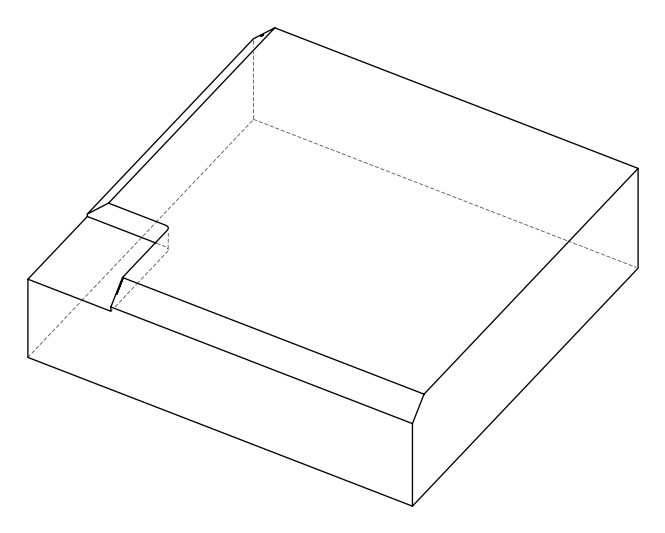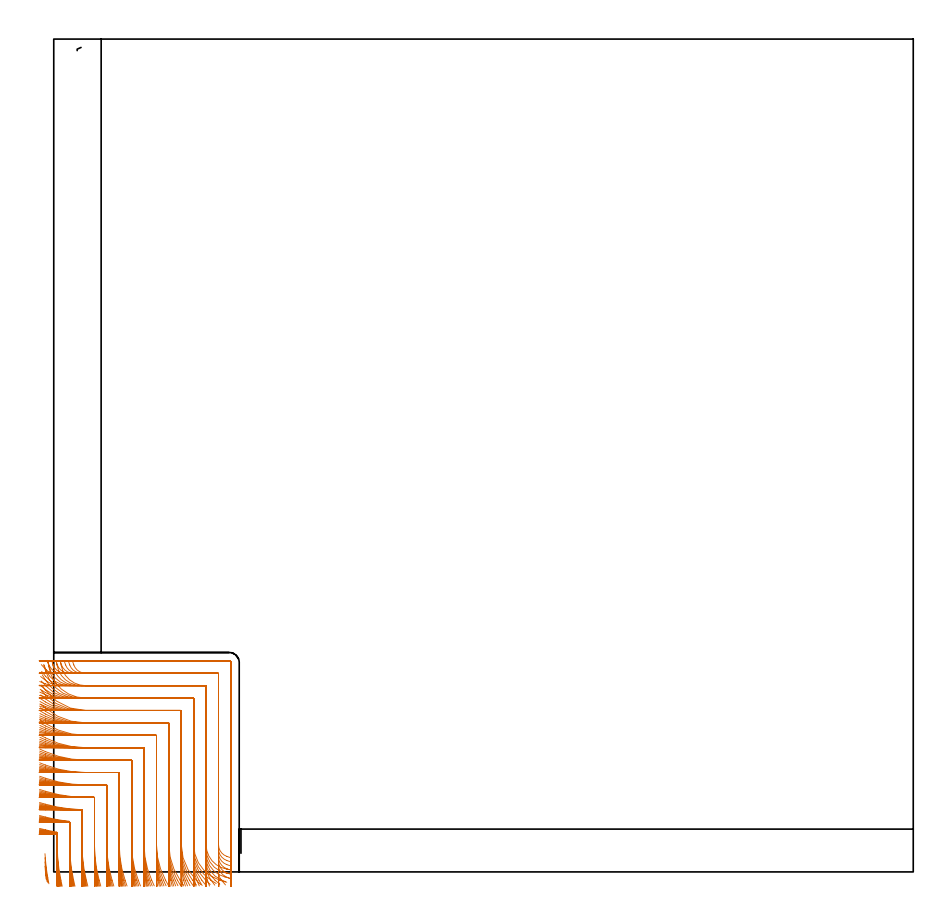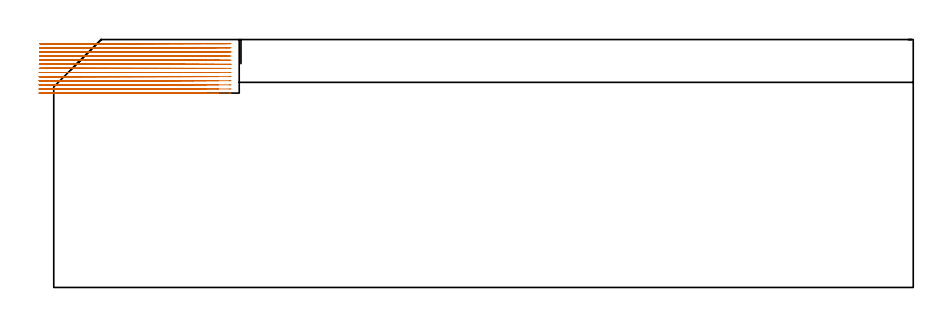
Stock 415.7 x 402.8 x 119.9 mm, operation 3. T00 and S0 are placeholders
(PLAN: 3 operations, 1 tool changes, 93.3 min)
(1 AREA_MILL | FG_CHAMFER_SURFACE | UGT0205_001 | 21.13 min | 71606 mm3)
(2 AREA_MILL_1 | FG_CHAMFER_SURFACE_1 | UGT0205_001 | 21.58 min | 79900 mm3)
(3 MILL_CORNER_NOTCH_RECTANGULAR | CORNER_NOTCH_RECTANGULAR | NXT0201_009 | Follow Part, ap 2, ae 75% | 50.59 min | 242543 mm3)
(TOOL UGT0205_001 | Chamfer Mill 20 x 3 x 45 deg. | D20 FL50 Z2)
(TOOL NXT0201_009 | ENDMILL 8mm [2P460-0800-NA 1630] | D8 FL26 Z6)
(OP 3 MILL_CORNER_NOTCH_RECTANGULAR)
G17 G21 G94 G90
T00 M6
G54
G17 G0 G90 X-2.343 Y-5.734 S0 M3
G43 Z129.9 H1
Z117.908
G94 G1 X-2.875 Y-2.781 F250.
G2 X-4. Y5.829 R90. F500.
G1 X-4.245 Y8.819 F250.
G0 Z129.9
X4.087 Y-6.937
Z117.908
G1 X3.474 Y-4.
G2 X1.7 Y13.172 R84. F500.
G1 Y18.886
G3 X1.372 Y19.274 R0.4
G2 X-4. Y20.363 R84.
G1 X-6.919 Y21.055 F250.
G0 Z129.9
X10.274 Y-6.926
Z117.908
G1 X9.614 Y-4.
G2 X7.7 Y13.172 R78. F500.
G1 Y24.122
G3 X7.346 Y24.514 R0.4
G2 X-4. Y26.543 R78.
G1 X-6.906 Y27.288 F250.
G0 Z129.9
X16.493 Y-6.913
Z117.908
G1 X15.778 Y-4.
G2 X13.7 Y13.172 R72. F500.
G1 Y29.735
G3 X13.316 Y30.129 R0.4
G2 X-4. Y32.754 R72.
G1 X-6.889 Y33.561 F250.
G0 Z129.9
X22.754 Y-6.897
Z117.908
G1 X21.973 Y-4.
G2 X19.7 Y13.172 R66. F500.
G1 Y35.705
G3 X19.305 Y36.1 R0.4
G1 X15.369
G2 X-4. Y39.006 R66.
G1 X-6.868 Y39.886 F250.
G0 Z129.9
X29.068 Y-6.875
Z117.908
G1 X28.21 Y-4.
G2 X25.7 Y13.172 R60. F500.
G1 Y41.705
G3 X25.305 Y42.1 R0.4
G1 X15.369
G2 X-4. Y45.312 R60.
G1 X-6.839 Y46.281 F250.
G0 Z129.9
X35.457 Y-6.844
Z117.908
G1 X34.503 Y-4.
G2 X31.7 Y13.172 R54. F500.
G1 Y47.704
G3 X31.304 Y48.1 R0.4
G1 X15.369
G2 X-4. Y51.693 R54.
G1 X-6.8 Y52.769 F250.
G0 Z129.9
X41.95 Y-6.801
Z117.908
G1 X40.877 Y-4.
G2 X37.7 Y13.172 R48. F500.
G1 Y53.704
G3 X37.304 Y54.1 R0.4
G1 X15.369
G2 X-4. Y58.181 R48.
G1 X-6.745 Y59.392 F250.
G0 Z129.9
X48.597 Y-6.738
Z117.908
G1 X47.371 Y-4.
G2 X43.7 Y13.172 R42. F500.
G1 Y59.704
G3 X43.304 Y60.1 R0.4
G1 X15.369
G2 X-4. Y64.833 R42.
G1 X-6.662 Y66.216 F250.
G0 Z129.9
X55.49 Y-6.637
Z117.908
G1 X54.059 Y-4.
G2 X49.7 Y13.172 R36. F500.
G1 Y65.704
G3 X49.304 Y66.1 R0.4
G1 X15.369
G2 X-4. Y71.754 R36.
G1 X-6.529 Y73.368 F250.
G0 Z129.9
X62.818 Y-6.46
Z117.908
G1 X61.101 Y-4.
G2 X55.7 Y13.172 R30. F500.
G1 Y71.704
G3 X55.304 Y72.1 R0.4
G1 X15.369
G2 X-4. Y79.19 R30.
G1 X-6.291 Y81.127 F250.
G0 Z129.9
X71.079 Y-6.096
Z117.908
G1 X68.933 Y-4.
G2 X61.7 Y13.172 R24. F500.
G1 Y77.703
G3 X61.303 Y78.1 R0.4
G1 X15.369
G2 X-4. Y87.928 R24.
G1 X-5.772 Y90.349 F250.
G0 Z129.9
X83.059 Y-4.885
Z117.908
G1 X80.203 Y-3.968
G2 X67.7 Y13.172 R18. F500.
G1 Y83.703
G3 X67.303 Y84.1 R0.4
G1 X15.369
G2 X-2.411 Y99.292 R18.
G1 X-2.879 Y102.255 F250.
G0 Z129.9
X85.179 Y1.09
Z117.908
G1 X83.7 Y1.34
G2 X73.7 Y13.172 R12. F500.
G1 Y89.703
G3 X73.303 Y90.1 R0.4
G1 X15.369
G2 X3.536 Y100.1 R12.
G1 X3.286 Y101.579 F250.
G0 Z129.9
X85.114 Y7.015
Z117.908
G1 X83.7 Y7.515
G2 X79.7 Y13.172 R6. F500.
G1 Y95.703
G3 X79.303 Y96.1 R0.4
G1 X15.369
G2 X9.712 Y100.1 R6.
G1 X9.212 Y101.515 F250.
G0 Z129.9
X85.7 Y10.172
Z117.908
G1 Y13.172
Y101.3 F500.
G3 X84.9 Y102.1 R0.8
G1 X15.369
X12.369 F250.
G0 Z129.9
X-2.838 Y-5.246
Z115.915
G1 X-3.287 Y-2.279
G2 X-4. Y3.844 R90.
G1 X-4.245 Y6.834
G0 Z129.9
X3.626 Y-6.951
Z115.915
G1 X3.084 Y-4.
G2 X1.7 Y11.186 R84. F500.
G1 Y18.575
G3 X1.363 Y18.965 R0.4
G2 X-4. Y19.919 R84.
G1 X-6.935 Y20.54 F250.
G0 Z129.9
X9.777 Y-6.943
Z115.915
G1 X9.193 Y-4.
G2 X7.7 Y11.186 R78. F500.
G1 Y23.942
G3 X7.336 Y24.335 R0.4
G2 X-4. Y26.062 R78.
G1 X-6.925 Y26.731 F250.
G0 Z129.9
X15.952 Y-6.933
Z115.915
G1 X15.32 Y-4.
G2 X13.7 Y11.186 R72. F500.
G1 Y29.705
G3 X13.306 Y30.1 R0.4
G2 X-4. Y32.23 R72.
G1 X-6.911 Y32.955 F250.
G0 Z129.9
X22.161 Y-6.92
Z115.915
G1 X21.471 Y-4.
G2 X19.7 Y11.186 R66. F500.
G1 Y35.705
G3 X19.305 Y36.1 R0.4
G1 X13.385
G2 X-4. Y38.431 R66.
G1 X-6.894 Y39.221 F250.
G0 Z129.9
X28.413 Y-6.902
Z115.915
G1 X27.654 Y-4.
G2 X25.7 Y11.186 R60. F500.
G1 Y41.705
G3 X25.305 Y42.1 R0.4
G1 X13.385
G2 X-4. Y44.674 R60.
G1 X-6.871 Y45.543 F250.
G0 Z129.9
X34.723 Y-6.879
Z115.915
G1 X33.879 Y-4.
G2 X31.7 Y11.186 R54. F500.
G1 Y47.704
G3 X31.304 Y48.1 R0.4
G1 X13.385
G2 X-4. Y50.975 R54.
G1 X-6.84 Y51.941 F250.
G0 Z129.9
X41.115 Y-6.846
Z115.915
G1 X40.166 Y-4.
G2 X37.7 Y11.186 R48. F500.
G1 Y53.704
G3 X37.304 Y54.1 R0.4
G1 X13.385
G2 X-4. Y57.359 R48.
G1 X-6.796 Y58.446 F250.
G0 Z129.9
X47.626 Y-6.797
Z115.915
G1 X46.541 Y-4.
G2 X43.7 Y11.186 R42. F500.
G1 Y59.704
G3 X43.304 Y60.1 R0.4
G1 X13.385
G2 X-4. Y63.867 R42.
G1 X-6.731 Y65.109 F250.
G0 Z129.9
X54.325 Y-6.72
Z115.915
G1 X53.06 Y-4.
G2 X49.7 Y11.186 R36. F500.
G1 Y65.704
G3 X49.304 Y66.1 R0.4
G1 X13.385
G2 X-4. Y70.576 R36.
G1 X-6.627 Y72.025 F250.
G0 Z129.9
X61.346 Y-6.587
Z115.915
G1 X59.827 Y-4.
G2 X55.7 Y11.186 R30. F500.
G1 Y71.704
G3 X55.304 Y72.1 R0.4
G1 X13.385
G2 X-4. Y77.651 R30.
G1 X-6.445 Y79.389 F250.
G0 Z129.9
X69.014 Y-6.323
Z115.915
G1 X67.115 Y-4.
G2 X61.7 Y11.186 R24. F500.
G1 Y77.704
G3 X61.304 Y78.1 R0.4
G1 X13.385
G2 X-4. Y85.554 R24.
G1 X-6.068 Y87.727 F250.
G0 Z129.9
X78.567 Y-5.611
Z115.915
G1 X76.036 Y-4.
G2 X67.7 Y11.186 R18. F500.
G1 Y83.703
G3 X67.303 Y84.1 R0.4
G1 X13.385
G2 X-3.888 Y97.038 R18.
G1 X-4.732 Y99.917 F250.
G0 Z129.9
X85.127 Y-0.894
Z115.915
G1 X83.649 Y-0.638
G2 X73.7 Y11.186 R12. F500.
G1 Y89.703
G3 X73.303 Y90.1 R0.4
G1 X13.385
G2 X1.553 Y100.1 R12.
G1 X1.303 Y101.579 F250.
G0 Z129.9
X85.114 Y5.029
Z115.915
G1 X83.7 Y5.529
G2 X79.7 Y11.186 R6. F500.
G1 Y95.703
G3 X79.303 Y96.1 R0.4
G1 X13.385
G2 X7.728 Y100.1 R6.
G1 X7.228 Y101.515 F250.
G0 Z129.9
X85.7 Y8.186
Z115.915
G1 Y11.186
Y101.3 F500.
G3 X84.9 Y102.1 R0.8
G1 X13.385
X10.385 F250.
G0 Z129.9
X-3.283 Y-4.626
Z113.923
G1 X-3.645 Y-1.648
G2 X-4. Y1.851 R90.
G1 X-4.245 Y4.841
G0 Z129.9
X3.214 Y-6.963
Z113.923
G1 X2.743 Y-4.
G2 X1.7 Y9.193 R84. F500.
G1 Y18.311
G3 X1.353 Y18.702 R0.4
G2 X-4. Y19.522 R84.
G1 X-6.949 Y20.072 F250.
G0 Z129.9
X9.331 Y-6.957
Z113.923
G1 X8.824 Y-4.
G2 X7.7 Y9.193 R78. F500.
G1 Y23.812
G3 X7.326 Y24.206 R0.4
G2 X-4. Y25.634 R78.
G1 X-6.941 Y26.226 F250.
G0 Z129.9
X15.469 Y-6.949
Z113.923
G1 X14.919 Y-4.
G2 X13.7 Y9.193 R72. F500.
G1 Y29.705
G3 X13.305 Y30.1 R0.4
G1 X11.393
G2 X-4. Y31.765 R72.
G1 X-6.931 Y32.406 F250.
G0 Z129.9
X21.632 Y-6.939
Z113.923
G1 X21.032 Y-4.
G2 X19.7 Y9.193 R66. F500.
G1 Y35.705
G3 X19.305 Y36.1 R0.4
G1 X11.393
G2 X-4. Y37.92 R66.
G1 X-6.917 Y38.62 F250.
G0 Z129.9
X27.828 Y-6.927
Z113.923
G1 X27.169 Y-4.
G2 X25.7 Y9.193 R60. F500.
G1 Y41.705
G3 X25.305 Y42.1 R0.4
G1 X11.393
G2 X-4. Y44.108 R60.
G1 X-6.9 Y44.878 F250.
G0 Z129.9
X34.069 Y-6.909
Z113.923
G1 X33.337 Y-4.
G2 X31.7 Y9.193 R54. F500.
G1 Y47.704
G3 X31.304 Y48.1 R0.4
G1 X11.393
G2 X-4. Y50.34 R54.
G1 X-6.876 Y51.195 F250.
G0 Z129.9
X40.373 Y-6.884
Z113.923
G1 X39.549 Y-4.
G2 X37.7 Y9.193 R48. F500.
G1 Y53.704
G3 X37.304 Y54.1 R0.4
G1 X11.393
G2 X-4. Y56.635 R48.
G1 X-6.842 Y57.597 F250.
G0 Z129.9
X46.768 Y-6.848
Z113.923
G1 X45.826 Y-4.
G2 X43.7 Y9.193 R42. F500.
G1 Y59.704
G3 X43.304 Y60.1 R0.4
G1 X11.393
G2 X-4. Y63.022 R42.
G1 X-6.791 Y64.122 F250.
G0 Z129.9
X53.304 Y-6.791
Z113.923
G1 X52.205 Y-4.
G2 X49.7 Y9.193 R36. F500.
G1 Y65.704
G3 X49.304 Y66.1 R0.4
G1 X11.393
G2 X-4. Y69.557 R36.
G1 X-6.712 Y70.839 F250.
G0 Z129.9
X60.076 Y-6.694
Z113.923
G1 X58.757 Y-4.
G2 X55.7 Y9.193 R30. F500.
G1 Y71.704
G3 X55.304 Y72.1 R0.4
G1 X11.393
G2 X-4. Y76.35 R30.
G1 X-6.575 Y77.889 F250.
G0 Z129.9
X67.301 Y-6.506
Z113.923
G1 X65.652 Y-4.
G2 X61.7 Y9.193 R24. F500.
G1 Y77.704
G3 X61.304 Y78.1 R0.4
G1 X11.393
G2 X-4. Y83.686 R24.
G1 X-6.302 Y85.61 F250.
G0 Z129.9
X75.654 Y-6.041
Z113.923
G1 X73.455 Y-4.
G2 X67.7 Y9.193 R18. F500.
G1 Y83.703
G3 X67.303 Y84.1 R0.4
G1 X11.393
G2 X-4. Y92.769 R18.
G1 X-5.555 Y95.334 F250.
G0 Z129.9
X85.766 Y-3.176
Z113.923
G1 X82.851 Y-2.464
G2 X73.7 Y9.193 R12. F500.
G1 Y89.703
G3 X73.303 Y90.1 R0.4
G1 X11.393
G2 X-0.436 Y100.076 R12.
G1 X-0.689 Y101.555 F250.
G0 Z129.9
X85.114 Y3.037
Z113.923
G1 X83.7 Y3.537
G2 X79.7 Y9.193 R6. F500.
G1 Y95.703
G3 X79.303 Y96.1 R0.4
G1 X11.393
G2 X5.736 Y100.1 R6.
G1 X5.236 Y101.514 F250.
G0 Z129.9
X85.7 Y6.193
Z113.923
G1 Y9.193
Y101.3 F500.
G3 X84.9 Y102.1 R0.8
G1 X11.393
X8.393 F250.
G0 Z129.9
X-3.718 Y-3.452
Z111.931
G1 X-3.973 Y-0.463
G2 X-3.995 Y-0.206 R90.
G1 X-4.242 Y2.784
G0 Z129.9
X2.85 Y-6.973
Z111.931
G1 X2.45 Y-4.
G2 X1.7 Y7.201 R84. F500.
G1 Y18.095
G3 X1.344 Y18.487 R0.4
G2 X-4. Y19.176 R84.
G1 X-6.962 Y19.654 F250.
G0 Z129.9
X8.939 Y-6.969
Z111.931
G1 X8.508 Y-4.
G2 X7.7 Y7.201 R78. F500.
G1 Y23.733
G3 X7.316 Y24.128 R0.4
G2 X-4. Y25.26 R78.
G1 X-6.955 Y25.775 F250.
G0 Z129.9
X15.043 Y-6.963
Z111.931
G1 X14.577 Y-4.
G2 X13.7 Y7.201 R72. F500.
G1 Y29.705
G3 X13.305 Y30.1 R0.4
G1 X9.4
G2 X-4. Y31.358 R72.
G1 X-6.948 Y31.916 F250.
G0 Z129.9
X21.167 Y-6.956
Z111.931
G1 X20.657 Y-4.
G2 X19.7 Y7.201 R66. F500.
G1 Y35.705
G3 X19.305 Y36.1 R0.4
G1 X9.4
G2 X-4. Y37.475 R66.
G1 X-6.938 Y38.084 F250.
G0 Z129.9
X27.315 Y-6.947
Z111.931
G1 X26.755 Y-4.
G2 X25.7 Y7.201 R60. F500.
G1 Y41.705
G3 X25.305 Y42.1 R0.4
G1 X9.4
G2 X-4. Y43.615 R60.
G1 X-6.924 Y44.285 F250.
G0 Z129.9
X33.497 Y-6.935
Z111.931
G1 X32.874 Y-4.
G2 X31.7 Y7.201 R54. F500.
G1 Y47.704
G3 X31.304 Y48.1 R0.4
G1 X9.4
G2 X-4. Y49.789 R54.
G1 X-6.906 Y50.533 F250.
G0 Z129.9
X39.725 Y-6.917
Z111.931
G1 X39.025 Y-4.
G2 X37.7 Y7.201 R48. F500.
G1 Y53.704
G3 X37.304 Y54.1 R0.4
G1 X9.4
G2 X-4. Y56.008 R48.
G1 X-6.881 Y56.846 F250.
G0 Z129.9
X46.021 Y-6.891
Z111.931
G1 X45.221 Y-4.
G2 X43.7 Y7.201 R42. F500.
G1 Y59.704
G3 X43.304 Y60.1 R0.4
G1 X9.4
G2 X-4. Y62.295 R42.
G1 X-6.843 Y63.252 F250.
G0 Z129.9
X52.42 Y-6.851
Z111.931
G1 X51.487 Y-4.
G2 X49.7 Y7.201 R36. F500.
G1 Y65.704
G3 X49.304 Y66.1 R0.4
G1 X9.4
G2 X-4. Y68.687 R36.
G1 X-6.784 Y69.803 F250.
G0 Z129.9
X58.989 Y-6.783
Z111.931
G1 X57.869 Y-4.
G2 X55.7 Y7.201 R30. F500.
G1 Y71.704
G3 X55.304 Y72.1 R0.4
G1 X9.4
G2 X-4. Y75.259 R30.
G1 X-6.684 Y76.599 F250.
G0 Z129.9
X65.874 Y-6.653
Z111.931
G1 X64.474 Y-4.
G2 X61.7 Y7.201 R24. F500.
G1 Y77.703
G3 X61.303 Y78.1 R0.4
G1 X9.4
G2 X-4. Y82.189 R24.
G1 X-6.489 Y83.864 F250.
G0 Z129.9
X73.476 Y-6.348
Z111.931
G1 X71.61 Y-4.
G2 X67.7 Y7.201 R18. F500.
G1 Y83.703
G3 X67.303 Y84.1 R0.4
G1 X9.4
G2 X-4. Y90.082 R18.
G1 X-6.003 Y92.315 F250.
G0 Z129.9
X83.677 Y-5.002
Z111.931
G1 X80.924 Y-3.808
G2 X73.7 Y7.201 R12. F500.
G1 Y89.703
G3 X73.303 Y90.1 R0.4
G1 X9.4
G2 X-2.288 Y99.381 R12.
G1 X-2.968 Y102.303 F250.
G0 Z129.9
X85.114 Y1.044
Z111.931
G1 X83.7 Y1.544
G2 X79.7 Y7.201 R6. F500.
G1 Y95.703
G3 X79.303 Y96.1 R0.4
G1 X9.4
G2 X3.743 Y100.1 R6.
G1 X3.243 Y101.514 F250.
G0 Z129.9
X85.7 Y4.201
Z111.931
G1 Y7.201
Y101.3 F500.
G3 X84.9 Y102.1 R0.8
G1 X9.4
X6.4 F250.
G0 Z129.9
X2.535 Y-6.982
Z109.938
G1 X2.206 Y-4.
G2 X1.7 Y5.208 R84. F500.
G1 Y17.927
G3 X1.335 Y18.32 R0.4
G2 X-4. Y18.878 R84.
G1 X-6.972 Y19.286 F250.
G0 Z129.9
X8.6 Y-6.979
Z109.938
G1 X8.245 Y-4.
G2 X7.7 Y5.208 R78. F500.
G1 Y23.705
G3 X7.306 Y24.1 R0.4
G2 X-4. Y24.939 R78.
G1 X-6.968 Y25.377 F250.
G0 Z129.9
X14.675 Y-6.975
Z109.938
G1 X14.291 Y-4.
G2 X13.7 Y5.208 R72. F500.
G1 Y29.705
G3 X13.305 Y30.1 R0.4
G1 X7.407
G2 X-4. Y31.009 R72.
G1 X-6.962 Y31.485 F250.
G0 Z129.9
X20.764 Y-6.971
Z109.938
G1 X20.346 Y-4.
G2 X19.7 Y5.208 R66. F500.
G1 Y35.705
G3 X19.305 Y36.1 R0.4
G1 X7.407
G2 X-4. Y37.093 R66.
G1 X-6.955 Y37.612 F250.
G0 Z129.9
X26.871 Y-6.964
Z109.938
G1 X26.411 Y-4.
G2 X25.7 Y5.208 R60. F500.
G1 Y41.705
G3 X25.305 Y42.1 R0.4
G1 X7.407
G2 X-4. Y43.194 R60.
G1 X-6.945 Y43.765 F250.
G0 Z129.9
X33.002 Y-6.956
Z109.938
G1 X32.491 Y-4.
G2 X31.7 Y5.208 R54. F500.
G1 Y47.704
G3 X31.304 Y48.1 R0.4
G1 X7.407
G2 X-4. Y49.319 R54.
G1 X-6.932 Y49.952 F250.
G0 Z129.9
X39.167 Y-6.944
Z109.938
G1 X38.592 Y-4.
G2 X37.7 Y5.208 R48. F500.
G1 Y53.704
G3 X37.304 Y54.1 R0.4
G1 X7.407
G2 X-4. Y55.475 R48.
G1 X-6.914 Y56.188 F250.
G0 Z129.9
X45.38 Y-6.927
Z109.938
G1 X44.722 Y-4.
G2 X43.7 Y5.208 R42. F500.
G1 Y59.704
G3 X43.304 Y60.1 R0.4
G1 X7.407
G2 X-4. Y61.679 R42.
G1 X-6.887 Y62.494 F250.
G0 Z129.9
X51.665 Y-6.9
Z109.938
G1 X50.898 Y-4.
G2 X49.7 Y5.208 R36. F500.
G1 Y65.704
G3 X49.304 Y66.1 R0.4
G1 X7.407
G2 X-4. Y67.955 R36.
G1 X-6.845 Y68.906 F250.
G0 Z129.9
X58.069 Y-6.855
Z109.938
G1 X57.148 Y-4.
G2 X55.7 Y5.208 R30. F500.
G1 Y71.704
G3 X55.304 Y72.1 R0.4
G1 X7.407
G2 X-4. Y74.353 R30.
G1 X-6.775 Y75.494 F250.
G0 Z129.9
X64.688 Y-6.77
Z109.938
G1 X63.537 Y-4.
G2 X61.7 Y5.208 R24. F500.
G1 Y77.704
G3 X61.304 Y78.1 R0.4
G1 X7.407
G2 X-4. Y80.984 R24.
G1 X-6.639 Y82.41 F250.
G0 Z129.9
X71.768 Y-6.578
Z109.938
G1 X70.234 Y-4.
G2 X67.7 Y5.208 R18. F500.
G1 Y83.703
G3 X67.303 Y84.1 R0.4
G1 X7.407
G2 X-4. Y88.176 R18.
G1 X-6.321 Y90.077 F250.
G0 Z129.9
X80.307 Y-5.924
Z109.938
G1 X78.005 Y-4.
G2 X73.7 Y5.208 R12. F500.
G1 Y89.703
G3 X73.303 Y90.1 R0.4
G1 X7.407
G2 X-3.712 Y97.589 R12.
G1 X-4.84 Y100.369 F250.
G0 Z129.9
X85.088 Y-0.946
Z109.938
G1 X83.676 Y-0.44
G2 X79.7 Y5.208 R6. F500.
G1 Y95.703
G3 X79.303 Y96.1 R0.4
G1 X7.407
G2 X1.751 Y100.1 R6.
G1 X1.251 Y101.514 F250.
G0 Z129.9
X85.7 Y2.208
Z109.938
G1 Y5.208
Y101.3 F500.
G3 X84.9 Y102.1 R0.8
G1 X7.407
X4.407 F250.
G0 Z129.9
X2.263 Y-6.989
Z107.946
G1 X2.007 Y-4.
G2 X1.7 Y3.175 R84. F500.
G1 Y17.805
G3 X1.325 Y18.199 R0.4
G2 X-4. Y18.628 R84.
G1 X-6.981 Y18.964 F250.
G0 Z129.9
X8.307 Y-6.987
Z107.946
G1 X8.031 Y-4.
G2 X7.7 Y3.175 R78. F500.
G1 Y23.705
G3 X7.305 Y24.1 R0.4
G1 X5.405
G2 X-4. Y24.669 R78.
G1 X-6.978 Y25.031 F250.
G0 Z129.9
X14.357 Y-6.985
Z107.946
G1 X14.058 Y-4.
G2 X13.7 Y3.175 R72. F500.
G1 Y29.705
G3 X13.305 Y30.1 R0.4
G1 X5.405
G2 X-4. Y30.717 R72.
G1 X-6.974 Y31.109 F250.
G0 Z129.9
X20.417 Y-6.982
Z107.946
G1 X20.091 Y-4.
G2 X19.7 Y3.175 R66. F500.
G1 Y35.705
G3 X19.305 Y36.1 R0.4
G1 X5.405
G2 X-4. Y36.774 R66.
G1 X-6.969 Y37.201 F250.
G0 Z129.9
X26.489 Y-6.979
Z107.946
G1 X26.131 Y-4.
G2 X25.7 Y3.175 R60. F500.
G1 Y41.705
G3 X25.305 Y42.1 R0.4
G1 X5.405
G2 X-4. Y42.842 R60.
G1 X-6.963 Y43.312 F250.
G0 Z129.9
X32.578 Y-6.974
Z107.946
G1 X32.179 Y-4.
G2 X31.7 Y3.175 R54. F500.
G1 Y47.704
G3 X31.304 Y48.1 R0.4
G1 X5.405
G2 X-4. Y48.925 R54.
G1 X-6.954 Y49.448 F250.
G0 Z129.9
X38.688 Y-6.966
Z107.946
G1 X38.239 Y-4.
G2 X37.7 Y3.175 R48. F500.
G1 Y53.704
G3 X37.304 Y54.1 R0.4
G1 X5.405
G2 X-4. Y55.03 R48.
G1 X-6.942 Y55.618 F250.
G0 Z129.9
X44.83 Y-6.956
Z107.946
G1 X44.318 Y-4.
G2 X43.7 Y3.175 R42. F500.
G1 Y59.704
G3 X43.304 Y60.1 R0.4
G1 X5.405
G2 X-4. Y61.167 R42.
G1 X-6.924 Y61.838 F250.
G0 Z129.9
X51.02 Y-6.94
Z107.946
G1 X50.422 Y-4.
G2 X49.7 Y3.175 R36. F500.
G1 Y65.704
G3 X49.304 Y66.1 R0.4
G1 X5.405
G2 X-4. Y67.35 R36.
G1 X-6.896 Y68.134 F250.
G0 Z129.9
X57.288 Y-6.913
Z107.946
G1 X56.571 Y-4.
G2 X55.7 Y3.175 R30. F500.
G1 Y71.704
G3 X55.304 Y72.1 R0.4
G1 X5.405
G2 X-4. Y73.612 R30.
G1 X-6.849 Y74.553 F250.
G0 Z129.9
X63.695 Y-6.863
Z107.946
G1 X62.798 Y-4.
G2 X61.7 Y3.175 R24. F500.
G1 Y77.703
G3 X61.303 Y78.1 R0.4
G1 X5.405
G2 X-4. Y80.019 R24.
G1 X-6.76 Y81.195 F250.
G0 Z129.9
X70.388 Y-6.752
Z107.946
G1 X69.192 Y-4.
G2 X67.7 Y3.175 R18. F500.
G1 Y83.703
G3 X67.303 Y84.1 R0.4
G1 X5.405
G2 X-4. Y86.752 R18.
G1 X-6.558 Y88.32 F250.
G0 Z129.9
X77.876 Y-6.405
Z107.946
G1 X76.082 Y-4.
G2 X73.7 Y3.175 R12. F500.
G1 Y89.703
G3 X73.303 Y90.1 R0.4
G1 X5.405
G2 X-4. Y94.647 R12.
G1 X-5.863 Y96.998 F250.
G0 Z129.9
X85.805 Y-3.532
Z107.946
G1 X83.101 Y-2.233
G2 X79.7 Y3.175 R6. F500.
G1 Y95.703
G3 X79.303 Y96.1 R0.4
G1 X5.405
G2 X-0.249 Y100.092 R6.
G1 X-0.751 Y101.506 F250.
G0 Z129.9
X85.7 Y0.175
Z107.946
G1 Y3.175
Y101.3 F500.
G3 X84.9 Y102.1 R0.8
G1 X5.405
X2.405 F250.
G0 Z129.9
X1.928 Y-6.997
Z105.954
G1 X1.79 Y-4.
G2 X1.7 Y-0.121 R84. F500.
G1 Y17.732
G3 X1.316 Y18.126 R0.4
G2 X-4. Y18.428 R84.
G1 X-6.988 Y18.692 F250.
G0 Z129.9
X7.946 Y-6.996
Z105.954
G1 X7.797 Y-4.
G2 X7.7 Y-0.121 R78. F500.
G1 Y23.705
G3 X7.305 Y24.1 R0.4
G1 X3.411
G2 X-4. Y24.453 R78.
G1 X-6.986 Y24.738 F250.
G0 Z129.9
X13.966 Y-6.996
Z105.954
G1 X13.805 Y-4.
G2 X13.7 Y-0.121 R72. F500.
G1 Y29.705
G3 X13.305 Y30.1 R0.4
G1 X3.411
G2 X-4. Y30.482 R72.
G1 X-6.984 Y30.791 F250.
G0 Z129.9
X19.99 Y-6.995
Z105.954
G1 X19.814 Y-4.
G2 X19.7 Y-0.121 R66. F500.
G1 Y35.705
G3 X19.305 Y36.1 R0.4
G1 X3.411
G2 X-4. Y36.517 R66.
G1 X-6.981 Y36.854 F250.
G0 Z129.9
X26.019 Y-6.994
Z105.954
G1 X25.826 Y-4.
G2 X25.7 Y-0.121 R60. F500.
G1 Y41.705
G3 X25.305 Y42.1 R0.4
G1 X3.411
G2 X-4. Y42.56 R60.
G1 X-6.977 Y42.93 F250.
G0 Z129.9
X32.055 Y-6.992
Z105.954
G1 X31.839 Y-4.
G2 X31.7 Y-0.121 R54. F500.
G1 Y47.705
G3 X31.305 Y48.1 R0.4
G1 X3.411
G2 X-4. Y48.611 R54.
G1 X-6.972 Y49.023 F250.
G0 Z129.9
X38.099 Y-6.99
Z105.954
G1 X37.857 Y-4.
G2 X37.7 Y-0.121 R48. F500.
G1 Y53.704
G3 X37.304 Y54.1 R0.4
G1 X3.411
G2 X-4. Y54.676 R48.
G1 X-6.964 Y55.139 F250.
G0 Z129.9
X44.157 Y-6.987
Z105.954
G1 X43.88 Y-4.
G2 X43.7 Y-0.121 R42. F500.
G1 Y59.704
G3 X43.304 Y60.1 R0.4
G1 X3.411
G2 X-4. Y60.759 R42.
G1 X-6.953 Y61.288 F250.
G0 Z129.9
X50.233 Y-6.983
Z105.954
G1 X49.91 Y-4.
G2 X49.7 Y-0.121 R36. F500.
G1 Y65.704
G3 X49.304 Y66.1 R0.4
G1 X3.411
G2 X-4. Y66.871 R36.
G1 X-6.936 Y67.489 F250.
G0 Z129.9
X56.34 Y-6.975
Z105.954
G1 X55.952 Y-4.
G2 X55.7 Y-0.121 R30. F500.
G1 Y71.704
G3 X55.304 Y72.1 R0.4
G1 X3.411
G2 X-4. Y73.03 R30.
G1 X-6.907 Y73.771 F250.
G0 Z129.9
X62.5 Y-6.961
Z105.954
G1 X62.016 Y-4.
G2 X61.7 Y-0.121 R24. F500.
G1 Y77.704
G3 X61.304 Y78.1 R0.4
G1 X3.411
G2 X-4. Y79.273 R24.
G1 X-6.853 Y80.199 F250.
G0 Z129.9
X68.769 Y-6.93
Z105.954
G1 X68.123 Y-4.
G2 X67.7 Y-0.121 R18. F500.
G1 Y83.703
G3 X67.303 Y84.1 R0.4
G1 X3.411
G2 X-4. Y85.697 R18.
G1 X-6.734 Y86.932 F250.
G0 Z129.9
X75.314 Y-6.839
Z105.954
G1 X74.344 Y-4.
G2 X73.7 Y-0.121 R12. F500.
G1 Y89.703
G3 X73.303 Y90.1 R0.4
G1 X3.411
G2 X-4. Y92.662 R12.
G1 X-6.359 Y94.515 F250.
G0 Z129.9
X83.062 Y-6.289
Z105.954
G1 X81.122 Y-4.
G2 X79.7 Y-0.121 R6. F500.
G1 Y95.703
G3 X79.303 Y96.1 R0.4
G1 X3.411
G2 X-2.033 Y99.578 R6.
G1 X-3.294 Y102.3 F250.
G0 Z129.9
X85.7 Y-3.121
Z105.954
G1 Y-0.121
Y101.3 F500.
G3 X84.9 Y102.1 R0.8
G1 X3.411
X0.411 F250.
G0 Z129.9
X1.724 Y-7.
Z103.962
G1 X1.702 Y-4.
G2 X1.7 Y-3.398 R84. F500.
G1 Y17.706
G3 X1.306 Y18.1 R0.4
G1 X0.433
G2 X-4. Y18.217 R84.
G1 X-6.996 Y18.375 F250.
G0 Z129.9
X7.725 Y-7.
Z103.962
G1 X7.702 Y-4.
G2 X7.7 Y-3.398 R78. F500.
G1 Y23.705
G3 X7.305 Y24.1 R0.4
G1 X0.433
G2 X-4. Y24.226 R78.
G1 X-6.995 Y24.397 F250.
G0 Z129.9
X13.728 Y-7.
Z103.962
G1 X13.703 Y-4.
G2 X13.7 Y-3.398 R72. F500.
G1 Y29.705
G3 X13.305 Y30.1 R0.4
G1 X0.433
G2 X-4. Y30.237 R72.
G1 X-6.994 Y30.421 F250.
G0 Z129.9
X19.73 Y-7.
Z103.962
G1 X19.703 Y-4.
G2 X19.7 Y-3.398 R66. F500.
G1 Y35.705
G3 X19.305 Y36.1 R0.4
G1 X0.433
G2 X-4. Y36.249 R66.
G1 X-6.993 Y36.45 F250.
G0 Z129.9
X25.733 Y-7.
Z103.962
G1 X25.703 Y-4.
G2 X25.7 Y-3.398 R60. F500.
G1 Y41.705
G3 X25.305 Y42.1 R0.4
G1 X0.433
G2 X-4. Y42.264 R60.
G1 X-6.992 Y42.486 F250.
G0 Z129.9
X31.737 Y-7.
Z103.962
G1 X31.703 Y-4.
G2 X31.7 Y-3.398 R54. F500.
G1 Y47.705
G3 X31.305 Y48.1 R0.4
G1 X0.433
G2 X-4. Y48.282 R54.
G1 X-6.99 Y48.528 F250.
G0 Z129.9
X37.741 Y-7.
Z103.962
G1 X37.704 Y-4.
G2 X37.7 Y-3.398 R48. F500.
G1 Y53.704
G3 X37.304 Y54.1 R0.4
G1 X0.433
G2 X-4. Y54.305 R48.
G1 X-6.987 Y54.582 F250.
G0 Z129.9
X43.747 Y-7.
Z103.962
G1 X43.704 Y-4.
G2 X43.7 Y-3.398 R42. F500.
G1 Y59.704
G3 X43.304 Y60.1 R0.4
G1 X0.433
G2 X-4. Y60.335 R42.
G1 X-6.983 Y60.651 F250.
G0 Z129.9
X49.755 Y-7.
Z103.962
G1 X49.705 Y-4.
G2 X49.7 Y-3.398 R36. F500.
G1 Y65.704
G3 X49.304 Y66.1 R0.4
G1 X0.433
G2 X-4. Y66.374 R36.
G1 X-6.977 Y66.743 F250.
G0 Z129.9
X55.766 Y-6.999
Z103.962
G1 X55.706 Y-4.
G2 X55.7 Y-3.398 R30. F500.
G1 Y71.704
G3 X55.304 Y72.1 R0.4
G1 X0.433
G2 X-4. Y72.429 R30.
G1 X-6.967 Y72.873 F250.
G0 Z129.9
X61.783 Y-6.999
Z103.962
G1 X61.708 Y-4.
G2 X61.7 Y-3.398 R24. F500.
G1 Y77.703
G3 X61.304 Y78.1 R0.4
G1 X0.433
G2 X-4. Y78.513 R24.
G1 X-6.948 Y79.067 F250.
G0 Z129.9
X67.81 Y-6.998
Z103.962
G1 X67.71 Y-4.
G2 X67.7 Y-3.398 R18. F500.
G1 Y83.703
G3 X67.303 Y84.1 R0.4
G1 X0.433
G2 X-4. Y84.654 R18.
G1 X-6.908 Y85.393 F250.
G0 Z129.9
X73.866 Y-6.996
Z103.962
G1 X73.715 Y-4.
G2 X73.7 Y-3.398 R12. F500.
G1 Y89.703
G3 X73.303 Y90.1 R0.4
G1 X0.433
G2 X-4. Y90.949 R12.
G1 X-6.788 Y92.057 F250.
G0 Z129.9
X80.031 Y-6.985
Z103.962
G1 X79.73 Y-4.
G2 X79.7 Y-3.398 R6. F500.
G1 Y95.703
G3 X79.303 Y96.1 R0.4
G1 X0.433
G2 X-3.99 Y98.045 R6.
G1 X-6.017 Y100.256 F250.
G0 Z129.9
X85.7 Y-6.398
Z103.962
G1 Y-3.398
Y101.3 F500.
G3 X84.9 Y102.1 R0.8
G1 X0.433
X-2.567 F250.
G0 Z129.9
X1.7 Y-7.
Z101.969
G1 Y-4.
Y17.706 F500.
G3 X1.306 Y18.1 R0.4
G1 X-3.262
G2 X-4. Y18.103 R84.
G1 X-7. Y18.13 F250.
G0 Z129.9
X7.7 Y-7.
Z101.969
G1 Y-4.
Y23.705 F500.
G3 X7.305 Y24.1 R0.4
G1 X-3.262
G2 X-4. Y24.103 R78.
G1 X-7. Y24.132 F250.
G0 Z129.9
X13.7 Y-7.
Z101.969
G1 Y-4.
Y29.705 F500.
G3 X13.305 Y30.1 R0.4
G1 X-3.262
G2 X-4. Y30.104 R72.
G1 X-7. Y30.135 F250.
G0 Z129.9
X19.7 Y-7.
Z101.969
G1 Y-4.
Y35.705 F500.
G3 X19.305 Y36.1 R0.4
G1 X-3.262
G2 X-4. Y36.104 R66.
G1 X-7. Y36.138 F250.
G0 Z129.9
X25.7 Y-7.
Z101.969
G1 Y-4.
Y41.705 F500.
G3 X25.305 Y42.1 R0.4
G1 X-3.262
G2 X-4. Y42.105 R60.
G1 X-7. Y42.141 F250.
G0 Z129.9
X31.7 Y-7.
Z101.969
G1 Y-4.
Y47.705 F500.
G3 X31.305 Y48.1 R0.4
G1 X-3.262
G2 X-4. Y48.105 R54.
G1 X-7. Y48.146 F250.
G0 Z129.9
X37.7 Y-7.
Z101.969
G1 Y-4.
Y53.704 F500.
G3 X37.304 Y54.1 R0.4
G1 X-3.262
G2 X-4. Y54.106 R48.
G1 X-7. Y54.152 F250.
G0 Z129.9
X43.7 Y-7.
Z101.969
G1 Y-4.
Y59.704 F500.
G3 X43.304 Y60.1 R0.4
G1 X-3.262
G2 X-4. Y60.106 R42.
G1 X-7. Y60.159 F250.
G0 Z129.9
X49.7 Y-7.
Z101.969
G1 Y-4.
Y65.704 F500.
G3 X49.304 Y66.1 R0.4
G1 X-3.262
G2 X-4. Y66.108 R36.
G1 X-6.999 Y66.169 F250.
G0 Z129.9
X55.7 Y-7.
Z101.969
G1 Y-4.
Y71.704 F500.
G3 X55.304 Y72.1 R0.4
G1 X-3.262
G2 X-4. Y72.109 R30.
G1 X-6.999 Y72.183 F250.
G0 Z129.9
X61.7 Y-7.
Z101.969
G1 Y-4.
Y77.704 F500.
G3 X61.304 Y78.1 R0.4
G1 X-3.262
G2 X-4. Y78.111 R24.
G1 X-6.999 Y78.204 F250.
G0 Z129.9
X67.7 Y-7.
Z101.969
G1 Y-4.
Y83.703 F500.
G3 X67.303 Y84.1 R0.4
G1 X-3.262
G2 X-4. Y84.115 R18.
G1 X-6.997 Y84.238 F250.
G0 Z129.9
X73.7 Y-7.
Z101.969
G1 Y-4.
Y89.703 F500.
G3 X73.303 Y90.1 R0.4
G1 X-3.262
G2 X-4. Y90.123 R12.
G1 X-6.994 Y90.307 F250.
G0 Z129.9
X79.7 Y-7.
Z101.969
G1 Y-4.
Y95.703 F500.
G3 X79.303 Y96.1 R0.4
G1 X-3.262
G2 X-4. Y96.146 R6.
G1 X-6.977 Y96.515 F250.
G0 Z129.9
X85.7 Y-7.
Z101.969
G1 Y-4.
Y101.3 F500.
G3 X84.9 Y102.1 R0.8
G1 X-3.262
X-6.262 F250.
G0 Z129.9
X1.7 Y-7.
Z99.977
G1 Y-4.
Y17.706 F500.
G3 X1.306 Y18.1 R0.4
G1 X-4.
X-7. F250.
G0 Z129.9
X7.7 Y-7.
Z99.977
G1 Y-4.
Y23.705 F500.
G3 X7.305 Y24.1 R0.4
G1 X1.306
X-4.
X-7. F250.
G0 Z129.9
X13.7 Y-7.
Z99.977
G1 Y-4.
Y29.705 F500.
G3 X13.305 Y30.1 R0.4
G1 X7.305
X-4.
X-7. F250.
G0 Z129.9
X19.7 Y-7.
Z99.977
G1 Y-4.
Y35.705 F500.
G3 X19.305 Y36.1 R0.4
G1 X13.305
X-4.
X-7. F250.
G0 Z129.9
X25.7 Y-7.
Z99.977
G1 Y-4.
Y41.705 F500.
G3 X25.305 Y42.1 R0.4
G1 X19.305
X-4.
X-7. Y42.101 F250.
G0 Z129.9
X31.7 Y-7.
Z99.977
G1 Y-4.
Y47.705 F500.
G3 X31.305 Y48.1 R0.4
G1 X25.305
X-4.
X-7. Y48.101 F250.
G0 Z129.9
X37.7 Y-7.
Z99.977
G1 Y-4.
Y53.704 F500.
G3 X37.304 Y54.1 R0.4
G1 X31.305
X-4.
X-7. Y54.101 F250.
G0 Z129.9
X43.7 Y-7.
Z99.977
G1 Y-4.
Y59.704 F500.
G3 X43.304 Y60.1 R0.4
G1 X37.304
X-4.
X-7. Y60.101 F250.
G0 Z129.9
X49.7 Y-7.
Z99.977
G1 Y-4.
Y65.704 F500.
G3 X49.304 Y66.1 R0.4
G1 X43.304
X-4.
X-7. Y66.101 F250.
G0 Z129.9
X55.7 Y-7.
Z99.977
G1 Y-4.
Y71.704 F500.
G3 X55.304 Y72.1 R0.4
G1 X49.304
X-4.
X-7. Y72.101 F250.
G0 Z129.9
X61.7 Y-7.
Z99.977
G1 Y-4.
Y77.704 F500.
G3 X61.304 Y78.1 R0.4
G1 X55.304
X-4.
X-7. Y78.101 F250.
G0 Z129.9
X67.7 Y-7.
Z99.977
G1 Y-4.
Y83.703 F500.
G3 X67.303 Y84.1 R0.4
G1 X61.304
X-4.
X-7. Y84.102 F250.
G0 Z129.9
X73.7 Y-7.
Z99.977
G1 Y-4.
Y89.703 F500.
G3 X73.303 Y90.1 R0.4
G1 X67.303
X-4.
X-7. Y90.102 F250.
G0 Z129.9
X79.7 Y-7.
Z99.977
G1 Y-4.
Y95.703 F500.
G3 X79.303 Y96.1 R0.4
G1 X73.303
X-4.
X-7. Y96.105 F250.
G0 Z129.9
X85.7 Y-7.
Z99.977
G1 Y-4.
Y101.3 F500.
G3 X84.9 Y102.1 R0.8
G1 X-3.99
X-6.99 F250.
G0 Z129.9
X1.7 Y-7.
Z97.985
G1 Y-4.
Y17.706 F500.
G3 X1.306 Y18.1 R0.4
G1 X-4.
X-7. F250.
G0 Z129.9
X7.7 Y-7.
Z97.985
G1 Y-4.
Y23.705 F500.
G3 X7.305 Y24.1 R0.4
G1 X-4.
X-7. F250.
G0 Z129.9
X13.7 Y-7.
Z97.985
G1 Y-4.
Y29.705 F500.
G3 X13.305 Y30.1 R0.4
G1 X-4.
X-7. F250.
G0 Z129.9
X19.7 Y-7.
Z97.985
G1 Y-4.
Y35.705 F500.
G3 X19.305 Y36.1 R0.4
G1 X-4.
X-7. F250.
G0 Z129.9
X25.7 Y-7.
Z97.985
G1 Y-4.
Y41.705 F500.
G3 X25.305 Y42.1 R0.4
G1 X-4.
X-7. F250.
G0 Z129.9
X31.7 Y-7.
Z97.985
G1 Y-4.
Y47.705 F500.
G3 X31.305 Y48.1 R0.4
G1 X-4.
X-7. F250.
G0 Z129.9
X37.7 Y-7.
Z97.985
G1 Y-4.
Y53.704 F500.
G3 X37.304 Y54.1 R0.4
G1 X-4.
X-7. F250.
G0 Z129.9
X43.7 Y-7.
Z97.985
G1 Y-4.
Y59.704 F500.
G3 X43.304 Y60.1 R0.4
G1 X-4.
X-7. F250.
G0 Z129.9
X49.7 Y-7.
Z97.985
G1 Y-4.
Y65.704 F500.
G3 X49.304 Y66.1 R0.4
G1 X-4.
X-7. F250.
G0 Z129.9
X55.7 Y-7.
Z97.985
G1 Y-4.
Y71.704 F500.
G3 X55.304 Y72.1 R0.4
G1 X-4.
X-7. F250.
G0 Z129.9
X61.7 Y-7.
Z97.985
G1 Y-4.
Y77.704 F500.
G3 X61.304 Y78.1 R0.4
G1 X-4.
X-7. F250.
G0 Z129.9
X67.7 Y-7.
Z97.985
G1 Y-4.
Y83.703 F500.
G3 X67.303 Y84.1 R0.4
G1 X-4.
X-7. F250.
G0 Z129.9
X73.7 Y-7.
Z97.985
G1 Y-4.
Y89.703 F500.
G3 X73.303 Y90.1 R0.4
G1 X-4.
X-7. F250.
G0 Z129.9
X79.7 Y-7.
Z97.985
G1 Y-4.
Y95.703 F500.
G3 X79.303 Y96.1 R0.4
G1 X-4.
X-7. F250.
G0 Z129.9
X85.7 Y-7.
Z97.985
G1 Y-4.
Y101.3 F500.
G3 X84.9 Y102.1 R0.8
G1 X-4.
X-7. F250.
G0 Z129.9
X1.7 Y-7.
Z95.992
G1 Y-4.
Y17.706 F500.
G3 X1.306 Y18.1 R0.4
G1 X-4.
X-7. F250.
G0 Z129.9
X7.7 Y-7.
Z95.992
G1 Y-4.
Y23.705 F500.
G3 X7.305 Y24.1 R0.4
G1 X-4.
X-7. F250.
G0 Z129.9
X13.7 Y-7.
Z95.992
G1 Y-4.
Y29.705 F500.
G3 X13.305 Y30.1 R0.4
G1 X-4.
X-7. F250.
G0 Z129.9
X19.7 Y-7.
Z95.992
G1 Y-4.
Y35.705 F500.
G3 X19.305 Y36.1 R0.4
G1 X-4.
X-7. F250.
G0 Z129.9
X25.7 Y-7.
Z95.992
G1 Y-4.
Y41.705 F500.
G3 X25.305 Y42.1 R0.4
G1 X-4.
X-7. F250.
G0 Z129.9
X31.7 Y-7.
Z95.992
G1 Y-4.
Y47.705 F500.
G3 X31.305 Y48.1 R0.4
G1 X-4.
X-7. F250.
G0 Z129.9
X37.7 Y-7.
Z95.992
G1 Y-4.
Y53.704 F500.
G3 X37.304 Y54.1 R0.4
G1 X-4.
X-7. F250.
G0 Z129.9
X43.7 Y-7.
Z95.992
G1 Y-4.
Y59.704 F500.
G3 X43.304 Y60.1 R0.4
G1 X-4.
X-7. F250.
G0 Z129.9
X49.7 Y-7.
Z95.992
G1 Y-4.
Y65.704 F500.
G3 X49.304 Y66.1 R0.4
G1 X-4.
X-7. F250.
G0 Z129.9
X55.7 Y-7.
Z95.992
G1 Y-4.
Y71.704 F500.
G3 X55.304 Y72.1 R0.4
G1 X-4.
X-7. F250.
G0 Z129.9
X61.7 Y-7.
Z95.992
G1 Y-4.
Y77.704 F500.
G3 X61.304 Y78.1 R0.4
G1 X-4.
X-7. F250.
G0 Z129.9
X67.7 Y-7.
Z95.992
G1 Y-4.
Y83.703 F500.
G3 X67.303 Y84.1 R0.4
G1 X-4.
X-7. F250.
G0 Z129.9
X73.7 Y-7.
Z95.992
G1 Y-4.
Y89.703 F500.
G3 X73.303 Y90.1 R0.4
G1 X-4.
X-7. F250.
G0 Z129.9
X79.7 Y-7.
Z95.992
G1 Y-4.
Y95.703 F500.
G3 X79.303 Y96.1 R0.4
G1 X-4.
X-7. F250.
G0 Z129.9
X85.7 Y-7.
Z95.992
G1 Y-4.
Y101.3 F500.
G3 X84.9 Y102.1 R0.8
G1 X-4.
X-7. F250.
G0 Z129.9
X1.7 Y-7.
Z94.
G1 Y-4.
Y17.706 F500.
G3 X1.306 Y18.1 R0.4
G1 X-4.
X-7. F250.
G0 Z129.9
X7.7 Y-7.
Z94.
G1 Y-4.
Y23.705 F500.
G3 X7.305 Y24.1 R0.4
G1 X-4.
X-7. F250.
G0 Z129.9
X13.7 Y-7.
Z94.
G1 Y-4.
Y29.705 F500.
G3 X13.305 Y30.1 R0.4
G1 X-4.
X-7. F250.
G0 Z129.9
X19.7 Y-7.
Z94.
G1 Y-4.
Y35.705 F500.
G3 X19.305 Y36.1 R0.4
G1 X-4.
X-7. F250.
G0 Z129.9
X25.7 Y-7.
Z94.
G1 Y-4.
Y41.705 F500.
G3 X25.305 Y42.1 R0.4
G1 X-4.
X-7. F250.
G0 Z129.9
X31.7 Y-7.
Z94.
G1 Y-4.
Y47.705 F500.
G3 X31.305 Y48.1 R0.4
G1 X-4.
X-7. F250.
G0 Z129.9
X37.7 Y-7.
Z94.
G1 Y-4.
Y53.704 F500.
G3 X37.304 Y54.1 R0.4
G1 X-4.
X-7. F250.
G0 Z129.9
X43.7 Y-7.
Z94.
G1 Y-4.
Y59.704 F500.
G3 X43.304 Y60.1 R0.4
G1 X-4.
X-7. F250.
G0 Z129.9
X49.7 Y-7.
Z94.
G1 Y-4.
Y65.704 F500.
G3 X49.304 Y66.1 R0.4
G1 X-4.
X-7. F250.
G0 Z129.9
X55.7 Y-7.
Z94.
G1 Y-4.
Y71.704 F500.
G3 X55.304 Y72.1 R0.4
G1 X-4.
X-7. F250.
G0 Z129.9
X61.7 Y-7.
Z94.
G1 Y-4.
Y77.704 F500.
G3 X61.304 Y78.1 R0.4
G1 X-4.
X-7. F250.
G0 Z129.9
X67.7 Y-7.
Z94.
G1 Y-4.
Y83.703 F500.
G3 X67.303 Y84.1 R0.4
G1 X-4.
X-7. F250.
G0 Z129.9
X73.7 Y-7.
Z94.
G1 Y-4.
Y89.703 F500.
G3 X73.303 Y90.1 R0.4
G1 X-4.
X-7. F250.
G0 Z129.9
X79.7 Y-7.
Z94.
G1 Y-4.
Y95.703 F500.
G3 X79.303 Y96.1 R0.4
G1 X-4.
X-7. F250.
G0 Z129.9
X85.7 Y-7.
Z94.
G1 Y-4.
Y101.3 F500.
G3 X84.9 Y102.1 R0.8
G1 X-4.
X-7. F250.
G0 Z129.9
M5
M2
